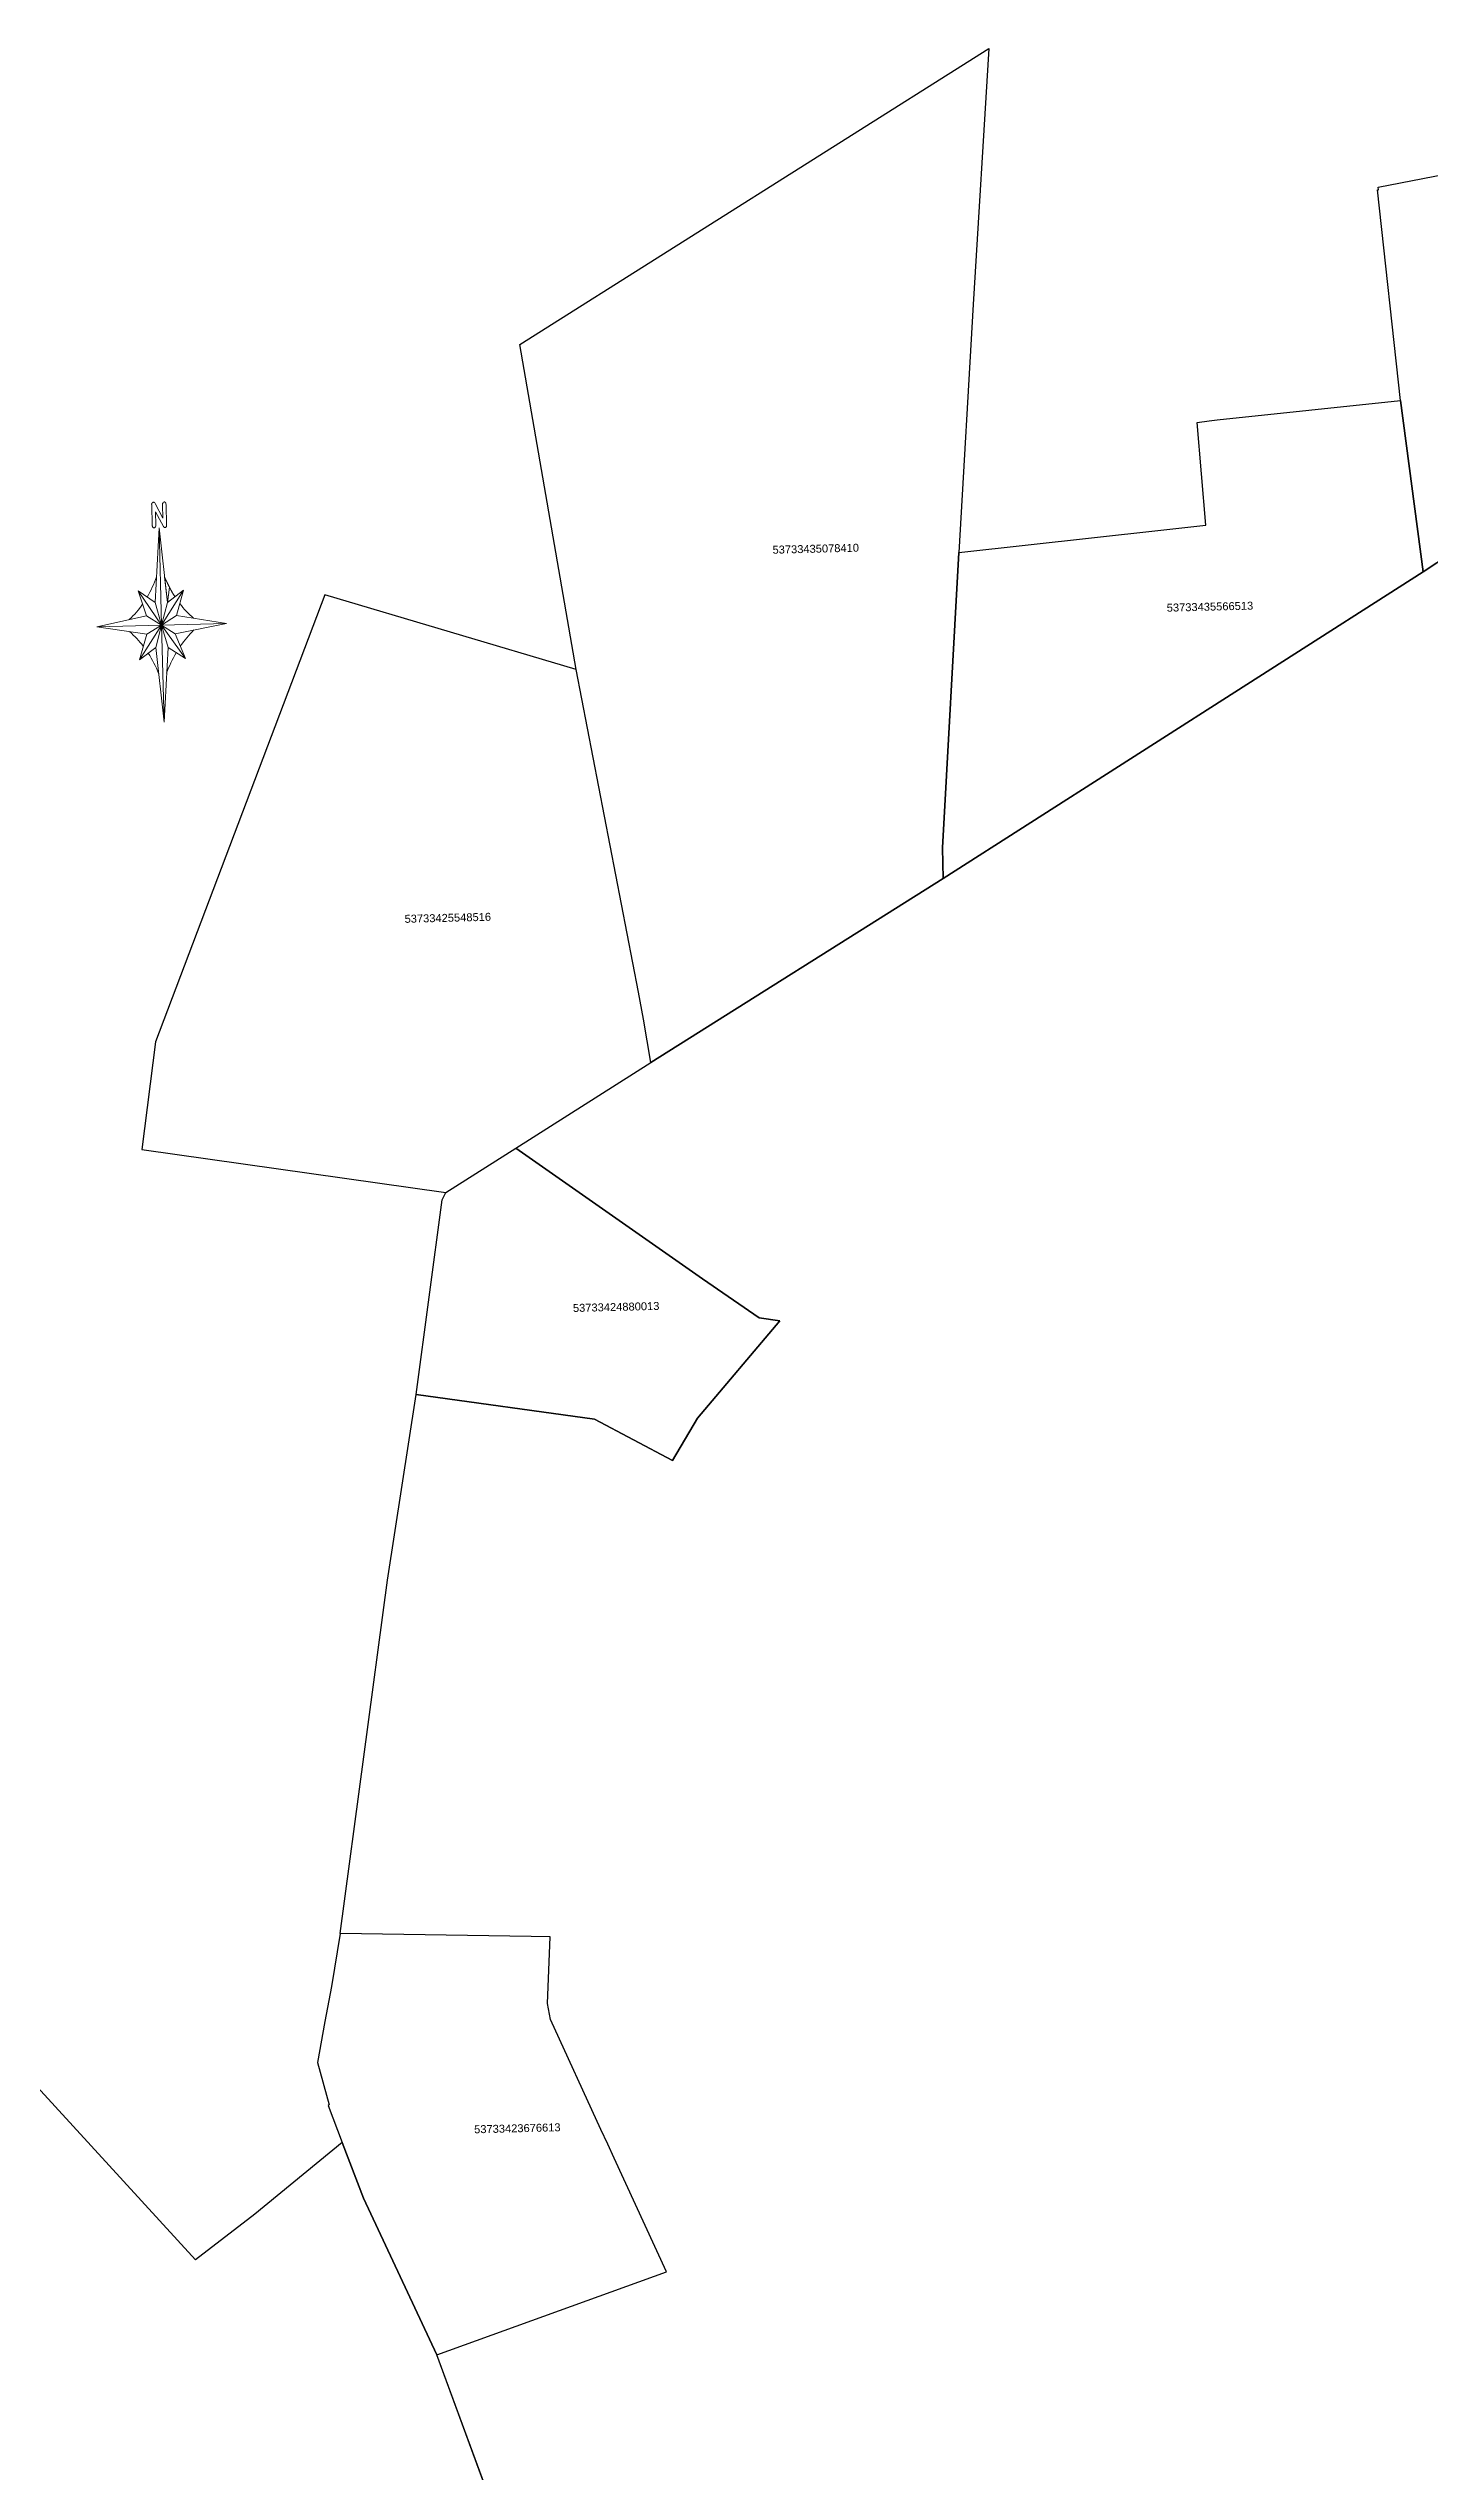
# Model space of a CAD drawing. Header units: millimetres. Extents: x -3245 to 2970, y 1153 to 3965.
# Drawn here: x -270.5 to -131.5, y 3331.5 to 3575.3 of the extents above; entities that cross this region are included whole.
import ezdxf

# ---------------------------------------------------------------- set-up
doc = ezdxf.new("R2010")
doc.units = ezdxf.units.MM
for name, color, linetype in [('Level_1', 7, 'Continuous'), ('NUMEROCATASTRAL', 7, 'Continuous'), ('POLIGONOS', 7, 'Continuous')]:
    doc.layers.add(name, color=color, linetype=linetype)
doc.styles.get("Standard").update_dxf_attribs({"font": 'arial.ttf'})

# ---------------------------------------------------------------- blocks, each defined once
blk = doc.blocks.new('*U54')
at = {"layer": 'Level_1', "color": 7, "linetype": 'Continuous', "lineweight": 0}
mesh = blk.add_polyface(dxfattribs=at)
corners = [(15.76, -9.11), (15.09, -7.88), (14.52, -6.56), (14.79, -9.81)]
mesh.append_faces([[corners[k] for k in face] for face in [(3, 1, 2)]], dxfattribs={"vtx0": -1, "color": 7})
mesh.append_faces([[corners[k] for k in face] for face in [(0, 1, 3)]], dxfattribs={"vtx1": -1, "color": 7})
blk = doc.blocks.new('*U55')
at = {"layer": 'Level_1', "color": 7, "linetype": 'Continuous', "lineweight": 0}
mesh = blk.add_polyface(dxfattribs=at)
corners = [(13.99, -0.4), (13.25, -9.78), (13.99, -12.63)]
mesh.append_faces([[corners[k] for k in face] for face in [(0, 1, 2)]], dxfattribs={"color": 7})
blk = doc.blocks.new('*U53')
at = {"layer": 'Level_1', "color": 7, "linetype": 'Continuous', "lineweight": 0}
for p, q in [((0, 10.54), (-0.74, 1.22)), ((0.79, 1.19), (0, 10.54)), ((-0.74, 1.22), (-2.84, 2.72)), ((-2.84, 2.72), (-1.86, -0.4)), ((2.86, 2.69), (0.79, 1.19)), ((1.88, -0.48), (2.86, 2.69)), ((-1.86, -0.4), (-8.1, -1.61)), ((-8.1, -1.61), (-1.89, -2.7)), ((-1.89, -2.7), (-2.88, -5.88)), ((1.66, -2.73), (8.1, -1.61)), ((2.88, -5.88), (1.66, -2.73)), ((8.1, -1.61), (1.88, -0.48)), ((-2.88, -5.88), (-0.8, -4.4)), ((-0.8, -4.4), (0, -13.76)), ((0, -13.76), (0.74, -4.44)), ((0.74, -4.44), (2.88, -5.88))]:
    blk.add_line(p, q, dxfattribs=at)
at = {"layer": 'Level_1', "color": 1, "linetype": 'Continuous', "lineweight": 0}
for q in [(0, 10.54), (-2.84, 2.72), (-0.74, 1.22), (2.86, 2.69), (0.79, 1.19), (-8.1, -1.61), (-2.88, -5.88), (-1.89, -2.7), (-1.86, -0.4), (-0.8, -4.4), (1.88, -0.48), (8.1, -1.61), (0, -13.76), (2.88, -5.88), (1.66, -2.73), (0.74, -4.44)]:
    blk.add_line((0, -1.61), q, dxfattribs=at)
at = {"layer": 'Level_1', "color": 7, "linetype": 'Continuous', "lineweight": 0}
blk.add_lwpolyline([(-0.87, 13.41), (-0.87, 13.51), (-0.85, 13.57), (-0.83, 13.63), (-0.81, 13.66), (-0.76, 13.72), (-0.72, 13.72), (-0.68, 13.76), (-0.64, 13.76), (-0.6, 13.76), (-0.54, 13.72), (-0.49, 13.66), (-0.45, 13.6), (0.48, 11.73), (0.48, 11.73), (0.48, 13.41), (0.5, 13.57), (0.57, 13.66), (0.63, 13.72), (0.71, 13.76), (0.75, 13.76), (0.79, 13.72), (0.84, 13.72), (0.86, 13.66), (0.9, 13.63), (0.92, 13.57), (0.92, 13.51), (0.94, 13.41), (0.94, 10.89), (0.92, 10.83), (0.92, 10.76), (0.9, 10.67), (0.86, 10.64), (0.84, 10.61), (0.79, 10.58), (0.75, 10.55), (0.71, 10.55), (0.67, 10.55), (0.61, 10.58), (0.57, 10.64), (0.52, 10.7), (-0.41, 12.54), (-0.41, 12.54), (-0.41, 10.89), (-0.43, 10.83), (-0.43, 10.76), (-0.45, 10.67), (-0.49, 10.64), (-0.51, 10.61), (-0.56, 10.58), (-0.6, 10.55), (-0.64, 10.55), (-0.68, 10.55), (-0.72, 10.58), (-0.76, 10.61), (-0.81, 10.64), (-0.83, 10.67), (-0.85, 10.76), (-0.87, 10.83), (-0.87, 10.89), (-0.87, 13.41), (-0.87, 13.41)], dxfattribs=at)
for points in [[(-1.73, 1.92, 0.053293), (-0.49, 4.42)], [(0.52, 4.42, 0.053433), (1.76, 1.89)], [(-4.02, -0.82, 0.05407), (-2.31, 1.05)], [(2.34, 1.01, 0.053371), (4.02, -0.86)], [(-2.35, -4.2, 0.052615), (-4.02, -2.33)], [(4.02, -2.32, 0.052451), (2.27, -4.32)], [(-0.52, -7.63, 0.053114), (-1.77, -5.09)], [(1.74, -5.12, 0.050082), (0.48, -7.64)]]:
    blk.add_lwpolyline(points, format="xyb", dxfattribs=at)
at = {"layer": 'Level_1', "color": 7, "linetype": 'Continuous', "lineweight": 0, "xscale": 0.9934220851692286, "yscale": 0.9934220851692286, "zscale": 0.9934220851692286}
for name in ['*U55', '*U54']:
    blk.add_blockref(name, (-13.9, 10.94), dxfattribs=at)

msp = doc.modelspace()

# ---------------------------------------------------------------- linework, layer by layer
at = {"layer": 'POLIGONOS', "color": 5}
for p, q in [((-132.1537, 3522.6142), (-112.5815, 3535.4934)), ((-162.796, 3503.0273), (-132.1537, 3522.6142)), ((-180.4377, 3491.7496), (-162.796, 3503.0273)), ((-209.8583, 3473.258), (-180.4377, 3491.7496)), ((-223.4632, 3464.6208), (-209.8583, 3473.258)), ((-204.685, 3451.4759), (-223.4632, 3464.6208)), ((-198.9669, 3447.565), (-204.685, 3451.4759)), ((-205.1838, 3437.4434), (-196.8775, 3447.2621)), ((-196.8775, 3447.2621), (-198.9669, 3447.565)), ((-236.3797, 3421.1709), (-233.4878, 3439.8347)), ((-233.4878, 3439.8347), (-215.5328, 3437.3559)), ((-215.5328, 3437.3559), (-207.6951, 3433.2063)), ((-207.6951, 3433.2063), (-205.1838, 3437.4434)), ((-241.1336, 3385.5915), (-236.3797, 3421.1709)), ((-221.9018, 3385.297), (-241.1336, 3385.5915)), ((-219.9873, 3385.2845), (-221.9018, 3385.297)), ((-220.2809, 3378.5486), (-219.9873, 3385.2845)), ((-219.9629, 3376.9526), (-220.2809, 3378.5486)), ((-214.8943, 3365.8923), (-219.9629, 3376.9526)), ((-214.1878, 3364.4029), (-214.8943, 3365.8923)), ((-213.5455, 3363.0143), (-214.1878, 3364.4029)), ((-208.3104, 3351.5651), (-213.5455, 3363.0143)), ((-231.4084, 3343.2275), (-208.3104, 3351.5651)), ((-218.2934, 3307.6217), (-231.4084, 3343.2275))]:
    msp.add_line(p, q, dxfattribs=at)
for points in [[(-223.0609, 3545.4909, 0), (-175.8467, 3575.2682, 0), (-177.4254, 3549.4957, 0), (-178.8722, 3524.5487, 0), (-180.5323, 3494.8414, 0), (-180.4377, 3491.7496, 0), (-209.8583, 3473.258, 0), (-210.6034, 3477.5942, 0), (-211.1116, 3480.3228, 0), (-217.3994, 3512.7935, 0), (-223.0609, 3545.4909, 0)], [(-136.6656, 3561.3165, 0), (-102.9669, 3567.8523, 0), (-100.168, 3573.5111, 0), (-99.6373, 3573.0234, 0), (-99.1068, 3572.6108, 0), (-98.3764, 3572.1425, 0), (-97.456, 3571.6885, 0), (-96.4863, 3571.349, 0), (-95.3013, 3571.1032, 0), (-95.6037, 3555.8468, 0), (-95.3054, 3546.8618, 0), (-112.5815, 3535.4934, 0), (-132.1537, 3522.6142, 0), (-134.4295, 3539.8502, 0), (-136.757, 3561.0356, 0), (-136.6446, 3561.0544, 0), (-136.6656, 3561.3165, 0)], [(-180.5323, 3494.8414, 0), (-178.8722, 3524.5487, 0), (-158.5404, 3526.8127, 0), (-154.0232, 3527.3089, 0), (-154.8947, 3537.6265, 0), (-153.6728, 3537.7921, 0), (-152.8794, 3537.9065, 0), (-134.4295, 3539.8502, 0), (-132.1537, 3522.6142, 0), (-162.796, 3503.0273, 0), (-180.4377, 3491.7496, 0), (-180.5323, 3494.8414, 0)], [(-230.5021, 3460.1522, 0), (-223.4632, 3464.6208, 0), (-209.8583, 3473.258, 0), (-210.6034, 3477.5942, 0), (-211.1116, 3480.3228, 0), (-217.3994, 3512.7935, 0), (-242.6788, 3520.2916, 0), (-259.7264, 3475.3211, 0), (-261.1071, 3464.5021, 0), (-230.5021, 3460.1522, 0)], [(-223.4632, 3464.6208, 0), (-204.685, 3451.4759, 0), (-198.9669, 3447.565, 0), (-196.8775, 3447.2621, 0), (-205.1838, 3437.4434, 0), (-207.6951, 3433.2063, 0), (-215.5328, 3437.3559, 0), (-233.4878, 3439.8347, 0), (-230.8556, 3459.425, 0), (-230.5021, 3460.1522, 0), (-223.4632, 3464.6208, 0)], [(-241.1336, 3385.5915, 0), (-242.0126, 3380.2829, 0), (-242.6813, 3376.7469, 0), (-243.4232, 3372.619, 0), (-242.2439, 3368.3825, 0), (-242.3478, 3368.3121, 0), (-240.9182, 3364.5712, 0), (-238.7792, 3358.9737, 0), (-231.4084, 3343.2275, 0), (-208.3104, 3351.5651, 0), (-213.5455, 3363.0143, 0), (-214.1878, 3364.4029, 0), (-214.8943, 3365.8923, 0), (-219.9629, 3376.9526, 0), (-220.2809, 3378.5486, 0), (-219.9873, 3385.2845, 0), (-221.9018, 3385.297, 0), (-241.1336, 3385.5915, 0)]]:
    msp.add_polyline3d(points, close=True, dxfattribs=at)
msp.add_polyline3d([(-218.2934, 3307.6217, 0), (-231.4084, 3343.2275, 0), (-238.7792, 3358.9737, 0), (-240.9182, 3364.5712, 0), (-249.7175, 3357.3575, 0), (-255.6938, 3352.7682, 0), (-271.6253, 3370.1795, 0), (-336.444, 3382.7161, 0), (-336.444, 3382.7161, 0), (-336.8865, 3403.9645, 0), (-337.5702, 3434.056, 0), (-355.7702, 3416.3707, 0), (-454.8782, 3295.4321, 0)], dxfattribs=at)

# ---------------------------------------------------------------- block references
at = {"layer": 'Level_1', "color": 5, "linetype": 'Continuous', "lineweight": 0, "xscale": 0.8052971762387593, "yscale": 0.8052971762387593, "zscale": 0.8052971762387593, "rotation": 1.417284305781491}
msp.add_blockref('*U53', (-259.1322, 3518.5497), dxfattribs=at)

# ---------------------------------------------------------------- texts
at = {"layer": 'NUMEROCATASTRAL', "color": 5}
for s, p in [('53733435078410', (-197.6168, 3524.428)), ('53733435566513', (-157.9459, 3518.5974)), ('53733425548516', (-234.6417, 3487.2925)), ('53733424880013', (-217.6989, 3448.1388)), ('53733423676613', (-227.6435, 3365.5016))]:
    msp.add_text(s, height=0.8, rotation=1.417284, dxfattribs=at).set_placement(p)

doc.saveas('drawing.dxf')
